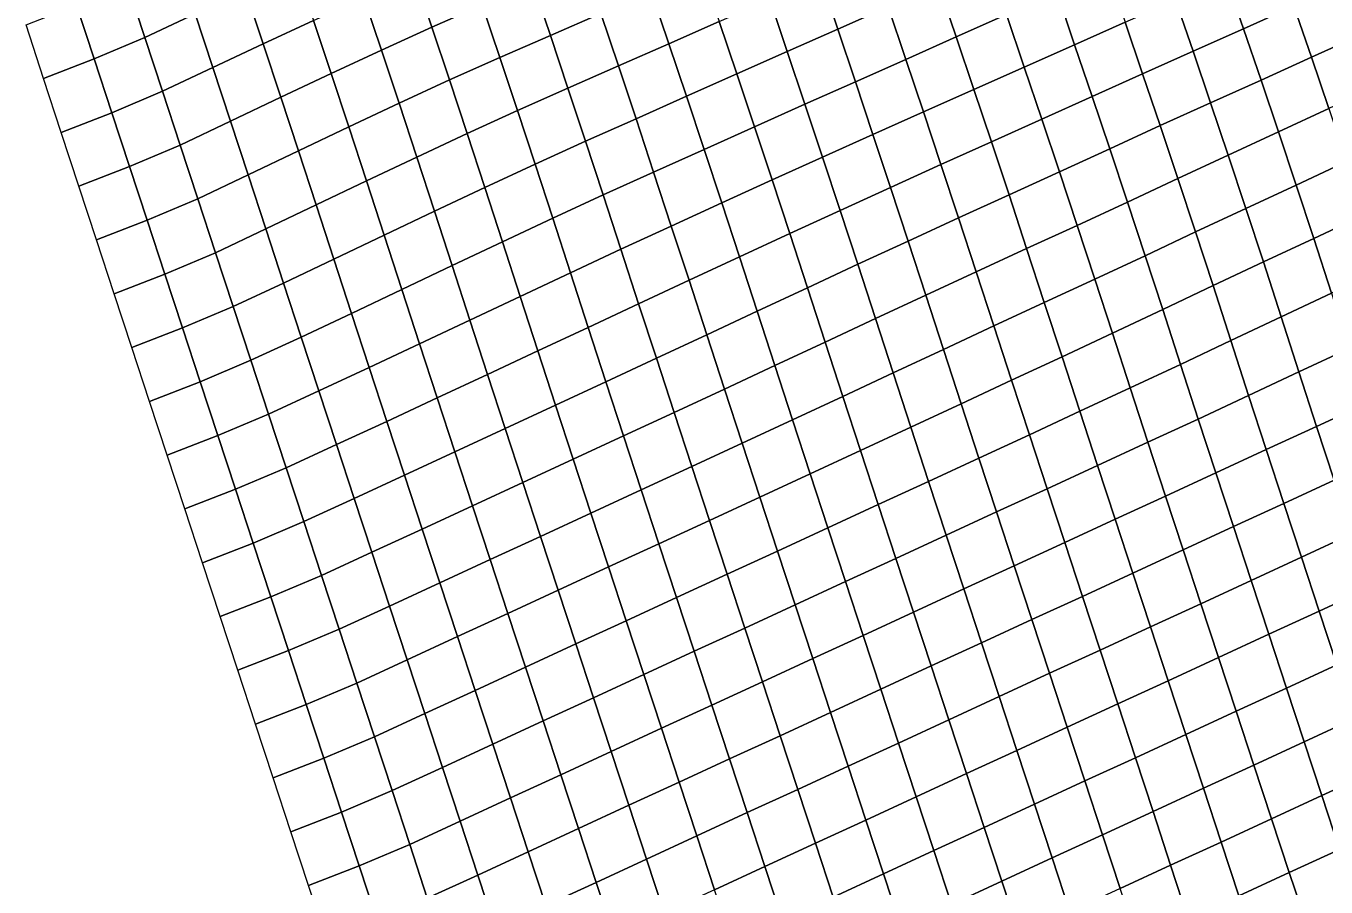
# Model space of a CAD drawing. Header units: metres. Extents: x -3.45 to 6.13, y -4.05 to 5.19.
# Drawn here: x -2.094 to 1.235, y -2.839 to -0.634 of the extents above; entities that cross this region are included whole.
import ezdxf

# ---------------------------------------------------------------- set-up
doc = ezdxf.new("R2010")
doc.units = ezdxf.units.M

msp = doc.modelspace()

# ---------------------------------------------------------------- linework, layer by layer
at = {"layer": 'A1'}
for points in [[(-1.83531, -0.52493, -5.95326), (-1.70628, -0.46533, -5.94817), (-1.66104, -0.60317, -5.91161), (-1.79002, -0.66363, -5.91777)], [(-1.09968, -0.5026, -5.85469), (-0.97047, -0.44644, -5.85388), (-0.92542, -0.58075, -5.81293), (-1.05462, -0.63725, -5.81416)], [(-0.06029, -0.50767, -5.72028), (0.06886, -0.45031, -5.71797), (0.11392, -0.58496, -5.67745), (-0.01523, -0.64233, -5.67976)], [(0.97894, -0.50974, -5.58213), (1.10807, -0.45211, -5.5795), (1.15296, -0.58341, -5.5348), (1.02383, -0.64121, -5.53765)], [(-1.53201, -0.54357, -5.90652), (-1.40294, -0.48465, -5.90229), (-1.35784, -0.61991, -5.86251), (-1.48687, -0.6796, -5.86771)], [(-0.79622, -0.52442, -5.8119), (-0.66704, -0.46757, -5.81024), (-0.62198, -0.60205, -5.7695), (-0.75117, -0.65864, -5.77084)], [(-0.49281, -0.54511, -5.76773), (-0.36365, -0.48783, -5.76553), (-0.31859, -0.6224, -5.72489), (-0.44776, -0.67951, -5.72688)], [(0.24307, -0.52751, -5.67503), (0.37221, -0.47006, -5.67262), (0.41729, -0.60489, -5.63231), (0.28813, -0.66216, -5.63451)], [(0.54642, -0.54726, -5.62968), (0.67557, -0.48981, -5.62727), (0.72065, -0.62472, -5.58707), (0.59151, -0.68217, -5.58948)], [(-1.96454, -0.58075, -5.95364), (-1.83531, -0.52493, -5.95326), (-1.79002, -0.66363, -5.91777), (-1.91931, -0.7185, -5.91697)], [(-1.22877, -0.56108, -5.85838), (-1.09968, -0.5026, -5.85469), (-1.05462, -0.63725, -5.81416), (-1.18368, -0.69625, -5.8185)], [(-0.92542, -0.58075, -5.81293), (-0.79622, -0.52442, -5.8119), (-0.75117, -0.65864, -5.77084), (-0.88037, -0.71514, -5.77208)], [(-0.18944, -0.56512, -5.72269), (-0.06029, -0.50767, -5.72028), (-0.01523, -0.64233, -5.67976), (-0.14438, -0.69969, -5.68206)], [(0.11392, -0.58496, -5.67745), (0.24307, -0.52751, -5.67503), (0.28813, -0.66216, -5.63451), (0.15899, -0.71953, -5.63682)], [(0.84979, -0.5671, -5.58444), (0.97894, -0.50974, -5.58213), (1.02383, -0.64121, -5.53765), (0.89471, -0.699, -5.54049)], [(1.15296, -0.58341, -5.5348), (1.2821, -0.52588, -5.53228), (1.32691, -0.65572, -5.48577), (1.19781, -0.71403, -5.48925)], [(-1.66104, -0.60317, -5.91161), (-1.53201, -0.54357, -5.90652), (-1.48687, -0.6796, -5.86771), (-1.61585, -0.74006, -5.87387)], [(-1.35784, -0.61991, -5.86251), (-1.22877, -0.56108, -5.85838), (-1.18368, -0.69625, -5.8185), (-1.3127, -0.75594, -5.8237)], [(-0.62198, -0.60205, -5.7695), (-0.49281, -0.54511, -5.76773), (-0.44776, -0.67951, -5.72688), (-0.57693, -0.73644, -5.72865)], [(-0.31859, -0.6224, -5.72489), (-0.18944, -0.56512, -5.72269), (-0.14438, -0.69969, -5.68206), (-0.27353, -0.75697, -5.68426)], [(0.41729, -0.60489, -5.63231), (0.54642, -0.54726, -5.62968), (0.59151, -0.68217, -5.58948), (0.46236, -0.73954, -5.59179)], [(-2.09407, -0.63106, -5.94718), (-1.96454, -0.58075, -5.95364), (-1.91931, -0.7185, -5.91697), (-2.04883, -0.76881, -5.91051)], [(-1.05462, -0.63725, -5.81416), (-0.92542, -0.58075, -5.81293), (-0.88037, -0.71514, -5.77208), (-1.00953, -0.77225, -5.77407)], [(-0.01523, -0.64233, -5.67976), (0.11392, -0.58496, -5.67745), (0.15899, -0.71953, -5.63682), (0.02984, -0.77698, -5.63923)], [(0.72065, -0.62472, -5.58707), (0.84979, -0.5671, -5.58444), (0.89471, -0.699, -5.54049), (0.76559, -0.75697, -5.54355)], [(1.02383, -0.64121, -5.53765), (1.15296, -0.58341, -5.5348), (1.19781, -0.71403, -5.48925), (1.06872, -0.77251, -5.49295)], [(-1.79002, -0.66363, -5.91777), (-1.66104, -0.60317, -5.91161), (-1.61585, -0.74006, -5.87387), (-1.74479, -0.80138, -5.88109)], [(-1.48687, -0.6796, -5.86771), (-1.35784, -0.61991, -5.86251), (-1.3127, -0.75594, -5.8237), (-1.44169, -0.8164, -5.82986)], [(-0.75117, -0.65864, -5.77084), (-0.62198, -0.60205, -5.7695), (-0.57693, -0.73644, -5.72865), (-0.70609, -0.79355, -5.73064)], [(-0.44776, -0.67951, -5.72688), (-0.31859, -0.6224, -5.72489), (-0.27353, -0.75697, -5.68426), (-0.40268, -0.81425, -5.68646)], [(0.28813, -0.66216, -5.63451), (0.41729, -0.60489, -5.63231), (0.46236, -0.73954, -5.59179), (0.3332, -0.79682, -5.59399)], [(0.59151, -0.68217, -5.58948), (0.72065, -0.62472, -5.58707), (0.76559, -0.75697, -5.54355), (0.63647, -0.81494, -5.5466)], [(-1.91931, -0.7185, -5.91697), (-1.79002, -0.66363, -5.91777), (-1.74479, -0.80138, -5.88109), (-1.87407, -0.85625, -5.8803)], [(-1.18368, -0.69625, -5.8185), (-1.05462, -0.63725, -5.81416), (-1.00953, -0.77225, -5.77407), (-1.13855, -0.83202, -5.77937)], [(-0.88037, -0.71514, -5.77208), (-0.75117, -0.65864, -5.77084), (-0.70609, -0.79355, -5.73064), (-0.83525, -0.85066, -5.73263)], [(-0.14438, -0.69969, -5.68206), (-0.01523, -0.64233, -5.67976), (0.02984, -0.77698, -5.63923), (-0.0993, -0.83443, -5.64165)], [(0.15899, -0.71953, -5.63682), (0.28813, -0.66216, -5.63451), (0.3332, -0.79682, -5.59399), (0.20406, -0.85427, -5.5964)], [(0.89471, -0.699, -5.54049), (1.02383, -0.64121, -5.53765), (1.06872, -0.77251, -5.49295), (0.93962, -0.83082, -5.49643)], [(1.19781, -0.71403, -5.48925), (1.32691, -0.65572, -5.48577), (1.37174, -0.78607, -5.43989), (1.24272, -0.84576, -5.44509)], [(-1.61585, -0.74006, -5.87387), (-1.48687, -0.6796, -5.86771), (-1.44169, -0.8164, -5.82986), (-1.57063, -0.87763, -5.83698)], [(-1.3127, -0.75594, -5.8237), (-1.18368, -0.69625, -5.8185), (-1.13855, -0.83202, -5.77937), (-1.26753, -0.89248, -5.78553)], [(-0.57693, -0.73644, -5.72865), (-0.44776, -0.67951, -5.72688), (-0.40268, -0.81425, -5.68646), (-0.53182, -0.87187, -5.68909)], [(0.46236, -0.73954, -5.59179), (0.59151, -0.68217, -5.58948), (0.63647, -0.81494, -5.5466), (0.50736, -0.87299, -5.54976)], [(0.76559, -0.75697, -5.54355), (0.89471, -0.699, -5.54049), (0.93962, -0.83082, -5.49643), (0.81054, -0.88939, -5.50024)], [(-2.04883, -0.76881, -5.91051), (-1.91931, -0.7185, -5.91697), (-1.87407, -0.85625, -5.8803), (-2.0036, -0.90656, -5.87383)], [(-1.00953, -0.77225, -5.77407), (-0.88037, -0.71514, -5.77208), (-0.83525, -0.85066, -5.73263), (-0.96434, -0.90923, -5.73643)], [(-0.27353, -0.75697, -5.68426), (-0.14438, -0.69969, -5.68206), (-0.0993, -0.83443, -5.64165), (-0.22844, -0.89214, -5.64438)], [(0.02984, -0.77698, -5.63923), (0.15899, -0.71953, -5.63682), (0.20406, -0.85427, -5.5964), (0.07493, -0.91198, -5.59914)], [(1.06872, -0.77251, -5.49295), (1.19781, -0.71403, -5.48925), (1.24272, -0.84576, -5.44509), (1.11369, -0.90544, -5.45029)], [(-1.74479, -0.80138, -5.88109), (-1.61585, -0.74006, -5.87387), (-1.57063, -0.87763, -5.83698), (-1.69955, -0.93921, -5.84453)], [(-1.44169, -0.8164, -5.82986), (-1.3127, -0.75594, -5.8237), (-1.26753, -0.89248, -5.78553), (-1.39648, -0.95363, -5.79254)], [(-0.70609, -0.79355, -5.73064), (-0.57693, -0.73644, -5.72865), (-0.53182, -0.87187, -5.68909), (-0.66096, -0.92941, -5.69161)], [(-0.40268, -0.81425, -5.68646), (-0.27353, -0.75697, -5.68426), (-0.22844, -0.89214, -5.64438), (-0.35755, -0.95019, -5.64755)], [(0.3332, -0.79682, -5.59399), (0.46236, -0.73954, -5.59179), (0.50736, -0.87299, -5.54976), (0.37824, -0.93087, -5.55271)], [(0.63647, -0.81494, -5.5466), (0.76559, -0.75697, -5.54355), (0.81054, -0.88939, -5.50024), (0.68149, -0.94864, -5.5049)], [(-1.13855, -0.83202, -5.77937), (-1.00953, -0.77225, -5.77407), (-0.96434, -0.90923, -5.73643), (-1.09332, -0.96969, -5.74259)], [(-0.83525, -0.85066, -5.73263), (-0.70609, -0.79355, -5.73064), (-0.66096, -0.92941, -5.69161), (-0.79006, -0.98772, -5.6951)], [(-0.0993, -0.83443, -5.64165), (0.02984, -0.77698, -5.63923), (0.07493, -0.91198, -5.59914), (-0.05419, -0.96994, -5.60219)], [(0.20406, -0.85427, -5.5964), (0.3332, -0.79682, -5.59399), (0.37824, -0.93087, -5.55271), (0.24913, -0.98909, -5.55609)], [(0.93962, -0.83082, -5.49643), (1.06872, -0.77251, -5.49295), (1.11369, -0.90544, -5.45029), (0.98467, -0.96513, -5.45548)], [(-1.87407, -0.85625, -5.8803), (-1.74479, -0.80138, -5.88109), (-1.69955, -0.93921, -5.84453), (-1.82884, -0.99408, -5.84373)], [(-1.57063, -0.87763, -5.83698), (-1.44169, -0.8164, -5.82986), (-1.39648, -0.95363, -5.79254), (-1.52539, -1.01547, -5.80041)], [(-1.26753, -0.89248, -5.78553), (-1.13855, -0.83202, -5.77937), (-1.09332, -0.96969, -5.74259), (-1.22228, -1.03066, -5.74939)], [(-0.53182, -0.87187, -5.68909), (-0.40268, -0.81425, -5.68646), (-0.35755, -0.95019, -5.64755), (-0.48666, -1.00824, -5.65071)], [(0.50736, -0.87299, -5.54976), (0.63647, -0.81494, -5.5466), (0.68149, -0.94864, -5.5049), (0.55243, -1.00773, -5.50935)], [(0.81054, -0.88939, -5.50024), (0.93962, -0.83082, -5.49643), (0.98467, -0.96513, -5.45548), (0.85564, -1.02481, -5.46068)], [(-2.0036, -0.90656, -5.87383), (-1.87407, -0.85625, -5.8803), (-1.82884, -0.99408, -5.84373), (-1.95837, -1.04431, -5.83716)], [(-0.96434, -0.90923, -5.73643), (-0.83525, -0.85066, -5.73263), (-0.79006, -0.98772, -5.6951), (-0.91907, -1.04758, -5.70051)], [(-0.22844, -0.89214, -5.64438), (-0.0993, -0.83443, -5.64165), (-0.05419, -0.96994, -5.60219), (-0.18328, -1.02851, -5.606)], [(0.07493, -0.91198, -5.59914), (0.20406, -0.85427, -5.5964), (0.24913, -0.98909, -5.55609), (0.12003, -1.0474, -5.55958)], [(1.11369, -0.90544, -5.45029), (1.24272, -0.84576, -5.44509), (1.28784, -0.98135, -5.40574), (1.15884, -1.04156, -5.41158)], [(-1.69955, -0.93921, -5.84453), (-1.57063, -0.87763, -5.83698), (-1.52539, -1.01547, -5.80041), (-1.65432, -1.07696, -5.80786)], [(-1.39648, -0.95363, -5.79254), (-1.26753, -0.89248, -5.78553), (-1.22228, -1.03066, -5.74939), (-1.35121, -1.09207, -5.75673)], [(-0.66096, -0.92941, -5.69161), (-0.53182, -0.87187, -5.68909), (-0.48666, -1.00824, -5.65071), (-0.61574, -1.0669, -5.65462)], [(-0.35755, -0.95019, -5.64755), (-0.22844, -0.89214, -5.64438), (-0.18328, -1.02851, -5.606), (-0.31234, -1.08742, -5.61023)], [(0.37824, -0.93087, -5.55271), (0.50736, -0.87299, -5.54976), (0.55243, -1.00773, -5.50935), (0.42336, -1.06664, -5.51358)], [(0.68149, -0.94864, -5.5049), (0.81054, -0.88939, -5.50024), (0.85564, -1.02481, -5.46068), (0.72666, -1.08527, -5.46684)], [(-1.09332, -0.96969, -5.74259), (-0.96434, -0.90923, -5.73643), (-0.91907, -1.04758, -5.70051), (-1.04804, -1.10838, -5.70709)], [(-0.79006, -0.98772, -5.6951), (-0.66096, -0.92941, -5.69161), (-0.61574, -1.0669, -5.65462), (-0.74478, -1.12633, -5.6595)], [(-0.05419, -0.96994, -5.60219), (0.07493, -0.91198, -5.59914), (0.12003, -1.0474, -5.55958), (-0.00903, -1.1064, -5.56392)], [(0.24913, -0.98909, -5.55609), (0.37824, -0.93087, -5.55271), (0.42336, -1.06664, -5.51358), (0.29431, -1.12581, -5.51814)], [(0.98467, -0.96513, -5.45548), (1.11369, -0.90544, -5.45029), (1.15884, -1.04156, -5.41158), (1.02983, -1.10159, -5.41721)], [(-1.82884, -0.99408, -5.84373), (-1.69955, -0.93921, -5.84453), (-1.65432, -1.07696, -5.80786), (-1.7836, -1.13183, -5.80706)], [(-1.52539, -1.01547, -5.80041), (-1.39648, -0.95363, -5.79254), (-1.35121, -1.09207, -5.75673), (-1.48013, -1.15382, -5.76449)], [(-0.48666, -1.00824, -5.65071), (-0.35755, -0.95019, -5.64755), (-0.31234, -1.08742, -5.61023), (-0.4414, -1.14642, -5.61457)], [(0.55243, -1.00773, -5.50935), (0.68149, -0.94864, -5.5049), (0.72666, -1.08527, -5.46684), (0.59762, -1.1447, -5.47171)], [(0.85564, -1.02481, -5.46068), (0.98467, -0.96513, -5.45548), (1.02983, -1.10159, -5.41721), (0.90083, -1.16162, -5.42283)], [(-1.95837, -1.04431, -5.83716), (-1.82884, -0.99408, -5.84373), (-1.7836, -1.13183, -5.80706), (-1.91313, -1.18206, -5.80049)], [(-1.22228, -1.03066, -5.74939), (-1.09332, -0.96969, -5.74259), (-1.04804, -1.10838, -5.70709), (-1.17698, -1.16961, -5.71422)], [(-0.91907, -1.04758, -5.70051), (-0.79006, -0.98772, -5.6951), (-0.74478, -1.12633, -5.6595), (-0.87374, -1.18713, -5.66608)], [(-0.18328, -1.02851, -5.606), (-0.05419, -0.96994, -5.60219), (-0.00903, -1.1064, -5.56392), (-0.13808, -1.16566, -5.56858)], [(0.12003, -1.0474, -5.55958), (0.24913, -0.98909, -5.55609), (0.29431, -1.12581, -5.51814), (0.16527, -1.18515, -5.5229)], [(1.15884, -1.04156, -5.41158), (1.28784, -0.98135, -5.40574), (1.33298, -1.11747, -5.36704), (1.20401, -1.1781, -5.37341)], [(-1.65432, -1.07696, -5.80786), (-1.52539, -1.01547, -5.80041), (-1.48013, -1.15382, -5.76449), (-1.60909, -1.21471, -5.77118)], [(-1.35121, -1.09207, -5.75673), (-1.22228, -1.03066, -5.74939), (-1.17698, -1.16961, -5.71422), (-1.3059, -1.23119, -5.72177)], [(-0.61574, -1.0669, -5.65462), (-0.48666, -1.00824, -5.65071), (-0.4414, -1.14642, -5.61457), (-0.57044, -1.20594, -5.61955)], [(-0.31234, -1.08742, -5.61023), (-0.18328, -1.02851, -5.606), (-0.13808, -1.16566, -5.56858), (-0.2671, -1.22543, -5.57388)], [(0.42336, -1.06664, -5.51358), (0.55243, -1.00773, -5.50935), (0.59762, -1.1447, -5.47171), (0.46858, -1.20405, -5.47648)], [(0.72666, -1.08527, -5.46684), (0.85564, -1.02481, -5.46068), (0.90083, -1.16162, -5.42283), (0.77187, -1.22251, -5.42952)], [(-1.04804, -1.10838, -5.70709), (-0.91907, -1.04758, -5.70051), (-0.87374, -1.18713, -5.66608), (-1.00271, -1.24793, -5.67267)], [(-0.00903, -1.1064, -5.56392), (0.12003, -1.0474, -5.55958), (0.16527, -1.18515, -5.5229), (0.03622, -1.2445, -5.52767)], [(1.02983, -1.10159, -5.41721), (1.15884, -1.04156, -5.41158), (1.20401, -1.1781, -5.37341), (1.07502, -1.23848, -5.37946)], [(-1.7836, -1.13183, -5.80706), (-1.65432, -1.07696, -5.80786), (-1.60909, -1.21471, -5.77118), (-1.73837, -1.26958, -5.77039)], [(-1.48013, -1.15382, -5.76449), (-1.35121, -1.09207, -5.75673), (-1.3059, -1.23119, -5.72177), (-1.43485, -1.29234, -5.72878)], [(-0.74478, -1.12633, -5.6595), (-0.61574, -1.0669, -5.65462), (-0.57044, -1.20594, -5.61955), (-0.69944, -1.26614, -5.62539)], [(-0.4414, -1.14642, -5.61457), (-0.31234, -1.08742, -5.61023), (-0.2671, -1.22543, -5.57388), (-0.39611, -1.28529, -5.57929)], [(0.29431, -1.12581, -5.51814), (0.42336, -1.06664, -5.51358), (0.46858, -1.20405, -5.47648), (0.33955, -1.26373, -5.48168)], [(0.59762, -1.1447, -5.47171), (0.72666, -1.08527, -5.46684), (0.77187, -1.22251, -5.42952), (0.64285, -1.28237, -5.43493)], [(-1.91313, -1.18206, -5.80049), (-1.7836, -1.13183, -5.80706), (-1.73837, -1.26958, -5.77039), (-1.8679, -1.31989, -5.76392)], [(-1.17698, -1.16961, -5.71422), (-1.04804, -1.10838, -5.70709), (-1.00271, -1.24793, -5.67267), (-1.13165, -1.30925, -5.6799)], [(-0.87374, -1.18713, -5.66608), (-0.74478, -1.12633, -5.6595), (-0.69944, -1.26614, -5.62539), (-0.82841, -1.32669, -5.63166)], [(-0.13808, -1.16566, -5.56858), (-0.00903, -1.1064, -5.56392), (0.03622, -1.2445, -5.52767), (-0.09279, -1.30435, -5.53308)], [(0.16527, -1.18515, -5.5229), (0.29431, -1.12581, -5.51814), (0.33955, -1.26373, -5.48168), (0.21053, -1.3235, -5.48698)], [(0.90083, -1.16162, -5.42283), (1.02983, -1.10159, -5.41721), (1.07502, -1.23848, -5.37946), (0.94604, -1.29902, -5.38573)], [(1.20401, -1.1781, -5.37341), (1.33298, -1.11747, -5.36704), (1.37835, -1.2578, -5.33358), (1.24938, -1.31852, -5.34006)], [(-1.60909, -1.21471, -5.77118), (-1.48013, -1.15382, -5.76449), (-1.43485, -1.29234, -5.72878), (-1.56385, -1.35246, -5.73451)], [(-0.57044, -1.20594, -5.61955), (-0.4414, -1.14642, -5.61457), (-0.39611, -1.28529, -5.57929), (-0.5251, -1.34558, -5.58523)], [(0.46858, -1.20405, -5.47648), (0.59762, -1.1447, -5.47171), (0.64285, -1.28237, -5.43493), (0.51383, -1.34222, -5.44034)], [(0.77187, -1.22251, -5.42952), (0.90083, -1.16162, -5.42283), (0.94604, -1.29902, -5.38573), (0.8171, -1.36026, -5.39285)], [(-1.3059, -1.23119, -5.72177), (-1.17698, -1.16961, -5.71422), (-1.13165, -1.30925, -5.6799), (-1.2606, -1.37023, -5.6867)], [(-1.00271, -1.24793, -5.67267), (-0.87374, -1.18713, -5.66608), (-0.82841, -1.32669, -5.63166), (-0.95739, -1.38732, -5.63803)], [(-0.2671, -1.22543, -5.57388), (-0.13808, -1.16566, -5.56858), (-0.09279, -1.30435, -5.53308), (-0.22179, -1.36456, -5.53892)], [(0.03622, -1.2445, -5.52767), (0.16527, -1.18515, -5.5229), (0.21053, -1.3235, -5.48698), (0.08151, -1.38328, -5.49228)], [(1.07502, -1.23848, -5.37946), (1.20401, -1.1781, -5.37341), (1.24938, -1.31852, -5.34006), (1.12041, -1.37915, -5.34643)], [(-1.73837, -1.26958, -5.77039), (-1.60909, -1.21471, -5.77118), (-1.56385, -1.35246, -5.73451), (-1.69314, -1.40733, -5.73372)], [(-1.43485, -1.29234, -5.72878), (-1.3059, -1.23119, -5.72177), (-1.2606, -1.37023, -5.6867), (-1.38958, -1.43078, -5.69297)], [(-0.69944, -1.26614, -5.62539), (-0.57044, -1.20594, -5.61955), (-0.5251, -1.34558, -5.58523), (-0.65409, -1.40595, -5.59129)], [(-0.39611, -1.28529, -5.57929), (-0.2671, -1.22543, -5.57388), (-0.22179, -1.36456, -5.53892), (-0.35079, -1.42476, -5.54476)], [(0.33955, -1.26373, -5.48168), (0.46858, -1.20405, -5.47648), (0.51383, -1.34222, -5.44034), (0.38483, -1.40234, -5.44607)], [(0.64285, -1.28237, -5.43493), (0.77187, -1.22251, -5.42952), (0.8171, -1.36026, -5.39285), (0.68812, -1.42072, -5.39901)], [(-1.13165, -1.30925, -5.6799), (-1.00271, -1.24793, -5.67267), (-0.95739, -1.38732, -5.63803), (-1.08635, -1.44812, -5.64462)], [(-0.09279, -1.30435, -5.53308), (0.03622, -1.2445, -5.52767), (0.08151, -1.38328, -5.49228), (-0.04748, -1.44348, -5.49812)], [(0.21053, -1.3235, -5.48698), (0.33955, -1.26373, -5.48168), (0.38483, -1.40234, -5.44607), (0.25583, -1.46246, -5.45181)], [(0.94604, -1.29902, -5.38573), (1.07502, -1.23848, -5.37946), (1.12041, -1.37915, -5.34643), (0.99143, -1.43961, -5.35259)], [(-1.8679, -1.31989, -5.76392), (-1.73837, -1.26958, -5.77039), (-1.69314, -1.40733, -5.73372), (-1.82266, -1.45764, -5.72725)], [(-1.56385, -1.35246, -5.73451), (-1.43485, -1.29234, -5.72878), (-1.38958, -1.43078, -5.69297), (-1.51862, -1.49021, -5.69784)], [(-0.82841, -1.32669, -5.63166), (-0.69944, -1.26614, -5.62539), (-0.65409, -1.40595, -5.59129), (-0.78308, -1.46633, -5.59734)], [(-0.5251, -1.34558, -5.58523), (-0.39611, -1.28529, -5.57929), (-0.35079, -1.42476, -5.54476), (-0.47978, -1.48496, -5.5506)], [(0.51383, -1.34222, -5.44034), (0.64285, -1.28237, -5.43493), (0.68812, -1.42072, -5.39901), (0.55912, -1.481, -5.40496)], [(-1.2606, -1.37023, -5.6867), (-1.13165, -1.30925, -5.6799), (-1.08635, -1.44812, -5.64462), (-1.21534, -1.50858, -5.65078)], [(-0.95739, -1.38732, -5.63803), (-0.82841, -1.32669, -5.63166), (-0.78308, -1.46633, -5.59734), (-0.91208, -1.52653, -5.60318)], [(-0.22179, -1.36456, -5.53892), (-0.09279, -1.30435, -5.53308), (-0.04748, -1.44348, -5.49812), (-0.17647, -1.50394, -5.50428)], [(0.08151, -1.38328, -5.49228), (0.21053, -1.3235, -5.48698), (0.25583, -1.46246, -5.45181), (0.12682, -1.52249, -5.45743)], [(0.8171, -1.36026, -5.39285), (0.94604, -1.29902, -5.38573), (0.99143, -1.43961, -5.35259), (0.86248, -1.50067, -5.3595)], [(1.12041, -1.37915, -5.34643), (1.24938, -1.31852, -5.34006), (1.29482, -1.45996, -5.30798), (1.16582, -1.52025, -5.31393)], [(-1.69314, -1.40733, -5.73372), (-1.56385, -1.35246, -5.73451), (-1.51862, -1.49021, -5.69784), (-1.6479, -1.54508, -5.69704)], [(-0.65409, -1.40595, -5.59129), (-0.5251, -1.34558, -5.58523), (-0.47978, -1.48496, -5.5506), (-0.60878, -1.54516, -5.55643)], [(-0.35079, -1.42476, -5.54476), (-0.22179, -1.36456, -5.53892), (-0.17647, -1.50394, -5.50428), (-0.30547, -1.56397, -5.5099)], [(0.38483, -1.40234, -5.44607), (0.51383, -1.34222, -5.44034), (0.55912, -1.481, -5.40496), (0.43014, -1.54138, -5.41101)], [(0.68812, -1.42072, -5.39901), (0.8171, -1.36026, -5.39285), (0.86248, -1.50067, -5.3595), (0.73348, -1.56087, -5.36533)], [(-1.38958, -1.43078, -5.69297), (-1.2606, -1.37023, -5.6867), (-1.21534, -1.50858, -5.65078), (-1.34435, -1.56853, -5.65629)], [(-1.08635, -1.44812, -5.64462), (-0.95739, -1.38732, -5.63803), (-0.91208, -1.52653, -5.60318), (-1.04107, -1.58682, -5.60912)], [(-0.04748, -1.44348, -5.49812), (0.08151, -1.38328, -5.49228), (0.12682, -1.52249, -5.45743), (-0.00217, -1.58269, -5.46327)], [(0.99143, -1.43961, -5.35259), (1.12041, -1.37915, -5.34643), (1.16582, -1.52025, -5.31393), (1.03683, -1.58054, -5.31987)], [(-1.82266, -1.45764, -5.72725), (-1.69314, -1.40733, -5.73372), (-1.6479, -1.54508, -5.69704), (-1.77743, -1.59539, -5.69058)], [(-1.51862, -1.49021, -5.69784), (-1.38958, -1.43078, -5.69297), (-1.34435, -1.56853, -5.65629), (-1.47338, -1.62804, -5.66128)], [(-0.78308, -1.46633, -5.59734), (-0.65409, -1.40595, -5.59129), (-0.60878, -1.54516, -5.55643), (-0.73779, -1.60519, -5.56206)], [(-0.47978, -1.48496, -5.5506), (-0.35079, -1.42476, -5.54476), (-0.30547, -1.56397, -5.5099), (-0.43447, -1.62417, -5.51574)], [(0.25583, -1.46246, -5.45181), (0.38483, -1.40234, -5.44607), (0.43014, -1.54138, -5.41101), (0.30114, -1.60167, -5.41695)], [(0.55912, -1.481, -5.40496), (0.68812, -1.42072, -5.39901), (0.73348, -1.56087, -5.36533), (0.60447, -1.6209, -5.37096)], [(-1.21534, -1.50858, -5.65078), (-1.08635, -1.44812, -5.64462), (-1.04107, -1.58682, -5.60912), (-1.17008, -1.64685, -5.61475)], [(-0.17647, -1.50394, -5.50428), (-0.04748, -1.44348, -5.49812), (-0.00217, -1.58269, -5.46327), (-0.13117, -1.64289, -5.46911)], [(0.12682, -1.52249, -5.45743), (0.25583, -1.46246, -5.45181), (0.30114, -1.60167, -5.41695), (0.17213, -1.66152, -5.42236)], [(0.86248, -1.50067, -5.3595), (0.99143, -1.43961, -5.35259), (1.03683, -1.58054, -5.31987), (0.90784, -1.64083, -5.32582)], [(1.16582, -1.52025, -5.31393), (1.29482, -1.45996, -5.30798), (1.34018, -1.6002, -5.27441), (1.21114, -1.65963, -5.27929)], [(-1.6479, -1.54508, -5.69704), (-1.51862, -1.49021, -5.69784), (-1.47338, -1.62804, -5.66128), (-1.60266, -1.68291, -5.66048)], [(-0.91208, -1.52653, -5.60318), (-0.78308, -1.46633, -5.59734), (-0.73779, -1.60519, -5.56206), (-0.86681, -1.66496, -5.56736)], [(-0.60878, -1.54516, -5.55643), (-0.47978, -1.48496, -5.5506), (-0.43447, -1.62417, -5.51574), (-0.56349, -1.68403, -5.52115)], [(0.43014, -1.54138, -5.41101), (0.55912, -1.481, -5.40496), (0.60447, -1.6209, -5.37096), (0.47547, -1.68093, -5.37658)], [(-1.34435, -1.56853, -5.65629), (-1.21534, -1.50858, -5.65078), (-1.17008, -1.64685, -5.61475), (-1.29911, -1.70627, -5.61962)], [(-1.04107, -1.58682, -5.60912), (-0.91208, -1.52653, -5.60318), (-0.86681, -1.66496, -5.56736), (-0.99582, -1.72491, -5.57288)], [(-0.30547, -1.56397, -5.5099), (-0.17647, -1.50394, -5.50428), (-0.13117, -1.64289, -5.46911), (-0.26019, -1.70275, -5.47452)], [(-0.00217, -1.58269, -5.46327), (0.12682, -1.52249, -5.45743), (0.17213, -1.66152, -5.42236), (0.04311, -1.72138, -5.42777)], [(0.73348, -1.56087, -5.36533), (0.86248, -1.50067, -5.3595), (0.90784, -1.64083, -5.32582), (0.7788, -1.70026, -5.33069)], [(1.03683, -1.58054, -5.31987), (1.16582, -1.52025, -5.31393), (1.21114, -1.65963, -5.27929), (1.08211, -1.71915, -5.28427)], [(-1.77743, -1.59539, -5.69058), (-1.6479, -1.54508, -5.69704), (-1.60266, -1.68291, -5.66048), (-1.7322, -1.73314, -5.65391)], [(-0.73779, -1.60519, -5.56206), (-0.60878, -1.54516, -5.55643), (-0.56349, -1.68403, -5.52115), (-0.69251, -1.74371, -5.52635)], [(-0.43447, -1.62417, -5.51574), (-0.30547, -1.56397, -5.5099), (-0.26019, -1.70275, -5.47452), (-0.3892, -1.76269, -5.48003)], [(0.30114, -1.60167, -5.41695), (0.43014, -1.54138, -5.41101), (0.47547, -1.68093, -5.37658), (0.34646, -1.74096, -5.38221)], [(0.60447, -1.6209, -5.37096), (0.73348, -1.56087, -5.36533), (0.7788, -1.70026, -5.33069), (0.64976, -1.75977, -5.33568)], [(-1.47338, -1.62804, -5.66128), (-1.34435, -1.56853, -5.65629), (-1.29911, -1.70627, -5.61962), (-1.42815, -1.76579, -5.6246)], [(-1.17008, -1.64685, -5.61475), (-1.04107, -1.58682, -5.60912), (-0.99582, -1.72491, -5.57288), (-1.12484, -1.78459, -5.57807)], [(-0.13117, -1.64289, -5.46911), (-0.00217, -1.58269, -5.46327), (0.04311, -1.72138, -5.42777), (-0.08591, -1.78107, -5.43297)], [(0.90784, -1.64083, -5.32582), (1.03683, -1.58054, -5.31987), (1.08211, -1.71915, -5.28427), (0.95307, -1.77858, -5.28915)], [(-1.60266, -1.68291, -5.66048), (-1.47338, -1.62804, -5.66128), (-1.42815, -1.76579, -5.6246), (-1.55743, -1.82066, -5.62381)], [(-0.86681, -1.66496, -5.56736), (-0.73779, -1.60519, -5.56206), (-0.69251, -1.74371, -5.52635), (-0.82155, -1.80314, -5.53122)], [(-0.56349, -1.68403, -5.52115), (-0.43447, -1.62417, -5.51574), (-0.3892, -1.76269, -5.48003), (-0.51823, -1.82229, -5.48512)], [(0.17213, -1.66152, -5.42236), (0.30114, -1.60167, -5.41695), (0.34646, -1.74096, -5.38221), (0.21742, -1.80039, -5.38708)], [(0.47547, -1.68093, -5.37658), (0.60447, -1.6209, -5.37096), (0.64976, -1.75977, -5.33568), (0.52073, -1.8192, -5.34055)], [(1.21114, -1.65963, -5.27929), (1.34018, -1.6002, -5.27441), (1.38542, -1.73795, -5.23774), (1.25638, -1.79738, -5.24262)], [(-1.29911, -1.70627, -5.61962), (-1.17008, -1.64685, -5.61475), (-1.12484, -1.78459, -5.57807), (-1.25388, -1.84402, -5.58295)], [(-0.26019, -1.70275, -5.47452), (-0.13117, -1.64289, -5.46911), (-0.08591, -1.78107, -5.43297), (-0.21494, -1.84076, -5.43816)], [(0.04311, -1.72138, -5.42777), (0.17213, -1.66152, -5.42236), (0.21742, -1.80039, -5.38708), (0.08839, -1.85991, -5.39206)], [(0.7788, -1.70026, -5.33069), (0.90784, -1.64083, -5.32582), (0.95307, -1.77858, -5.28915), (0.82404, -1.83809, -5.29413)], [(1.08211, -1.71915, -5.28427), (1.21114, -1.65963, -5.27929), (1.25638, -1.79738, -5.24262), (1.12734, -1.8569, -5.2476)], [(-1.7322, -1.73314, -5.65391), (-1.60266, -1.68291, -5.66048), (-1.55743, -1.82066, -5.62381), (-1.68696, -1.87089, -5.61723)], [(-0.99582, -1.72491, -5.57288), (-0.86681, -1.66496, -5.56736), (-0.82155, -1.80314, -5.53122), (-0.95057, -1.86292, -5.53653)], [(-0.69251, -1.74371, -5.52635), (-0.56349, -1.68403, -5.52115), (-0.51823, -1.82229, -5.48512), (-0.64726, -1.88172, -5.49)], [(0.34646, -1.74096, -5.38221), (0.47547, -1.68093, -5.37658), (0.52073, -1.8192, -5.34055), (0.39169, -1.87871, -5.34553)], [(-1.42815, -1.76579, -5.6246), (-1.29911, -1.70627, -5.61962), (-1.25388, -1.84402, -5.58295), (-1.38292, -1.90354, -5.58793)], [(-1.12484, -1.78459, -5.57807), (-0.99582, -1.72491, -5.57288), (-0.95057, -1.86292, -5.53653), (-1.07961, -1.92234, -5.5414)], [(-0.3892, -1.76269, -5.48003), (-0.26019, -1.70275, -5.47452), (-0.21494, -1.84076, -5.43816), (-0.34396, -1.90053, -5.44347)], [(-0.08591, -1.78107, -5.43297), (0.04311, -1.72138, -5.42777), (0.08839, -1.85991, -5.39206), (-0.04065, -1.91933, -5.39694)], [(0.64976, -1.75977, -5.33568), (0.7788, -1.70026, -5.33069), (0.82404, -1.83809, -5.29413), (0.695, -1.89752, -5.299)], [(0.95307, -1.77858, -5.28915), (1.08211, -1.71915, -5.28427), (1.12734, -1.8569, -5.2476), (0.9983, -1.91632, -5.25247)], [(-0.82155, -1.80314, -5.53122), (-0.69251, -1.74371, -5.52635), (-0.64726, -1.88172, -5.49), (-0.7763, -1.94115, -5.49487)], [(-0.51823, -1.82229, -5.48512), (-0.3892, -1.76269, -5.48003), (-0.34396, -1.90053, -5.44347), (-0.47299, -1.96004, -5.44845)], [(0.21742, -1.80039, -5.38708), (0.34646, -1.74096, -5.38221), (0.39169, -1.87871, -5.34553), (0.26265, -1.93814, -5.35041)], [(0.52073, -1.8192, -5.34055), (0.64976, -1.75977, -5.33568), (0.695, -1.89752, -5.299), (0.56596, -1.95703, -5.30399)], [(-1.55743, -1.82066, -5.62381), (-1.42815, -1.76579, -5.6246), (-1.38292, -1.90354, -5.58793), (-1.5122, -1.95841, -5.58714)], [(-1.25388, -1.84402, -5.58295), (-1.12484, -1.78459, -5.57807), (-1.07961, -1.92234, -5.5414), (-1.20864, -1.98186, -5.54638)], [(-0.21494, -1.84076, -5.43816), (-0.08591, -1.78107, -5.43297), (-0.04065, -1.91933, -5.39694), (-0.16969, -1.97885, -5.40192)], [(0.82404, -1.83809, -5.29413), (0.95307, -1.77858, -5.28915), (0.9983, -1.91632, -5.25247), (0.86927, -1.97584, -5.25746)], [(1.12734, -1.8569, -5.2476), (1.25638, -1.79738, -5.24262), (1.30161, -1.93513, -5.20595), (1.17258, -1.99465, -5.21093)], [(-1.68696, -1.87089, -5.61723), (-1.55743, -1.82066, -5.62381), (-1.5122, -1.95841, -5.58714), (-1.64173, -2.00864, -5.58056)], [(-0.95057, -1.86292, -5.53653), (-0.82155, -1.80314, -5.53122), (-0.7763, -1.94115, -5.49487), (-0.90534, -2.00066, -5.49985)], [(-0.64726, -1.88172, -5.49), (-0.51823, -1.82229, -5.48512), (-0.47299, -1.96004, -5.44845), (-0.60203, -2.01947, -5.45332)], [(0.08839, -1.85991, -5.39206), (0.21742, -1.80039, -5.38708), (0.26265, -1.93814, -5.35041), (0.13362, -1.99765, -5.35539)], [(0.39169, -1.87871, -5.34553), (0.52073, -1.8192, -5.34055), (0.56596, -1.95703, -5.30399), (0.43693, -2.01646, -5.30886)], [(-1.38292, -1.90354, -5.58793), (-1.25388, -1.84402, -5.58295), (-1.20864, -1.98186, -5.54638), (-1.33768, -2.04129, -5.55126)], [(-1.07961, -1.92234, -5.5414), (-0.95057, -1.86292, -5.53653), (-0.90534, -2.00066, -5.49985), (-1.03438, -2.06009, -5.50473)], [(-0.34396, -1.90053, -5.44347), (-0.21494, -1.84076, -5.43816), (-0.16969, -1.97885, -5.40192), (-0.29873, -2.03828, -5.4068)], [(-0.04065, -1.91933, -5.39694), (0.08839, -1.85991, -5.39206), (0.13362, -1.99765, -5.35539), (0.00458, -2.05708, -5.36027)], [(0.695, -1.89752, -5.299), (0.82404, -1.83809, -5.29413), (0.86927, -1.97584, -5.25746), (0.74023, -2.03527, -5.26233)], [(0.9983, -1.91632, -5.25247), (1.12734, -1.8569, -5.2476), (1.17258, -1.99465, -5.21093), (1.04354, -2.05407, -5.2158)], [(-0.7763, -1.94115, -5.49487), (-0.64726, -1.88172, -5.49), (-0.60203, -2.01947, -5.45332), (-0.73107, -2.07898, -5.45831)], [(0.26265, -1.93814, -5.35041), (0.39169, -1.87871, -5.34553), (0.43693, -2.01646, -5.30886), (0.30789, -2.07598, -5.31384)], [(0.56596, -1.95703, -5.30399), (0.695, -1.89752, -5.299), (0.74023, -2.03527, -5.26233), (0.6112, -2.09478, -5.26731)], [(-1.5122, -1.95841, -5.58714), (-1.38292, -1.90354, -5.58793), (-1.33768, -2.04129, -5.55126), (-1.46697, -2.09616, -5.55046)], [(-1.20864, -1.98186, -5.54638), (-1.07961, -1.92234, -5.5414), (-1.03438, -2.06009, -5.50473), (-1.16341, -2.11961, -5.50971)], [(-0.47299, -1.96004, -5.44845), (-0.34396, -1.90053, -5.44347), (-0.29873, -2.03828, -5.4068), (-0.42776, -2.09779, -5.41178)], [(-0.16969, -1.97885, -5.40192), (-0.04065, -1.91933, -5.39694), (0.00458, -2.05708, -5.36027), (-0.12445, -2.1166, -5.36525)], [(0.86927, -1.97584, -5.25746), (0.9983, -1.91632, -5.25247), (1.04354, -2.05407, -5.2158), (0.9145, -2.11359, -5.22078)], [(-1.64173, -2.00864, -5.58056), (-1.5122, -1.95841, -5.58714), (-1.46697, -2.09616, -5.55046), (-1.59649, -2.14647, -5.544)], [(-0.90534, -2.00066, -5.49985), (-0.7763, -1.94115, -5.49487), (-0.73107, -2.07898, -5.45831), (-0.8601, -2.13841, -5.46318)], [(-0.60203, -2.01947, -5.45332), (-0.47299, -1.96004, -5.44845), (-0.42776, -2.09779, -5.41178), (-0.5568, -2.15722, -5.41665)], [(0.13362, -1.99765, -5.35539), (0.26265, -1.93814, -5.35041), (0.30789, -2.07598, -5.31384), (0.17885, -2.1354, -5.31872)], [(0.43693, -2.01646, -5.30886), (0.56596, -1.95703, -5.30399), (0.6112, -2.09478, -5.26731), (0.48216, -2.15421, -5.27219)], [(1.17258, -1.99465, -5.21093), (1.30161, -1.93513, -5.20595), (1.34685, -2.07297, -5.16938), (1.21781, -2.13239, -5.17426)], [(-1.33768, -2.04129, -5.55126), (-1.20864, -1.98186, -5.54638), (-1.16341, -2.11961, -5.50971), (-1.29245, -2.17904, -5.51459)], [(-0.29873, -2.03828, -5.4068), (-0.16969, -1.97885, -5.40192), (-0.12445, -2.1166, -5.36525), (-0.25349, -2.17603, -5.37012)], [(0.74023, -2.03527, -5.26233), (0.86927, -1.97584, -5.25746), (0.9145, -2.11359, -5.22078), (0.78546, -2.17302, -5.22566)], [(1.04354, -2.05407, -5.2158), (1.17258, -1.99465, -5.21093), (1.21781, -2.13239, -5.17426), (1.08878, -2.19191, -5.17924)], [(-1.03438, -2.06009, -5.50473), (-0.90534, -2.00066, -5.49985), (-0.8601, -2.13841, -5.46318), (-0.98914, -2.19784, -5.46806)], [(-0.73107, -2.07898, -5.45831), (-0.60203, -2.01947, -5.45332), (-0.5568, -2.15722, -5.41665), (-0.68583, -2.21673, -5.42163)], [(0.00458, -2.05708, -5.36027), (0.13362, -1.99765, -5.35539), (0.17885, -2.1354, -5.31872), (0.04982, -2.19492, -5.3237)], [(0.30789, -2.07598, -5.31384), (0.43693, -2.01646, -5.30886), (0.48216, -2.15421, -5.27219), (0.35312, -2.21372, -5.27717)], [(-1.46697, -2.09616, -5.55046), (-1.33768, -2.04129, -5.55126), (-1.29245, -2.17904, -5.51459), (-1.42173, -2.23391, -5.51379)], [(-1.16341, -2.11961, -5.50971), (-1.03438, -2.06009, -5.50473), (-0.98914, -2.19784, -5.46806), (-1.11818, -2.25736, -5.47304)], [(-0.42776, -2.09779, -5.41178), (-0.29873, -2.03828, -5.4068), (-0.25349, -2.17603, -5.37012), (-0.38253, -2.23554, -5.3751)], [(-0.12445, -2.1166, -5.36525), (0.00458, -2.05708, -5.36027), (0.04982, -2.19492, -5.3237), (-0.07922, -2.25435, -5.32858)], [(0.6112, -2.09478, -5.26731), (0.74023, -2.03527, -5.26233), (0.78546, -2.17302, -5.22566), (0.65643, -2.23253, -5.23064)], [(0.9145, -2.11359, -5.22078), (1.04354, -2.05407, -5.2158), (1.08878, -2.19191, -5.17924), (0.95974, -2.25134, -5.18411)], [(-1.59649, -2.14647, -5.544), (-1.46697, -2.09616, -5.55046), (-1.42173, -2.23391, -5.51379), (-1.55126, -2.28422, -5.50732)], [(-0.8601, -2.13841, -5.46318), (-0.73107, -2.07898, -5.45831), (-0.68583, -2.21673, -5.42163), (-0.81487, -2.27616, -5.42651)], [(0.17885, -2.1354, -5.31872), (0.30789, -2.07598, -5.31384), (0.35312, -2.21372, -5.27717), (0.22409, -2.27315, -5.28205)], [(0.48216, -2.15421, -5.27219), (0.6112, -2.09478, -5.26731), (0.65643, -2.23253, -5.23064), (0.52739, -2.29196, -5.23552)], [(1.21781, -2.13239, -5.17426), (1.34685, -2.07297, -5.16938), (1.39208, -2.21071, -5.13271), (1.26304, -2.27014, -5.13758)], [(-1.29245, -2.17904, -5.51459), (-1.16341, -2.11961, -5.50971), (-1.11818, -2.25736, -5.47304), (-1.24722, -2.31678, -5.47791)], [(-0.5568, -2.15722, -5.41665), (-0.42776, -2.09779, -5.41178), (-0.38253, -2.23554, -5.3751), (-0.51156, -2.29497, -5.37998)], [(-0.25349, -2.17603, -5.37012), (-0.12445, -2.1166, -5.36525), (-0.07922, -2.25435, -5.32858), (-0.20825, -2.31386, -5.33356)], [(0.78546, -2.17302, -5.22566), (0.9145, -2.11359, -5.22078), (0.95974, -2.25134, -5.18411), (0.8307, -2.31085, -5.18909)], [(-0.98914, -2.19784, -5.46806), (-0.8601, -2.13841, -5.46318), (-0.81487, -2.27616, -5.42651), (-0.9439, -2.33568, -5.43149)], [(-0.68583, -2.21673, -5.42163), (-0.5568, -2.15722, -5.41665), (-0.51156, -2.29497, -5.37998), (-0.6406, -2.35448, -5.38496)], [(0.04982, -2.19492, -5.3237), (0.17885, -2.1354, -5.31872), (0.22409, -2.27315, -5.28205), (0.09505, -2.33267, -5.28703)], [(0.35312, -2.21372, -5.27717), (0.48216, -2.15421, -5.27219), (0.52739, -2.29196, -5.23552), (0.39836, -2.35147, -5.2405)], [(1.08878, -2.19191, -5.17924), (1.21781, -2.13239, -5.17426), (1.26304, -2.27014, -5.13758), (1.13401, -2.32966, -5.14257)], [(-1.42173, -2.23391, -5.51379), (-1.29245, -2.17904, -5.51459), (-1.24722, -2.31678, -5.47791), (-1.3765, -2.37165, -5.47712)], [(-0.38253, -2.23554, -5.3751), (-0.25349, -2.17603, -5.37012), (-0.20825, -2.31386, -5.33356), (-0.33729, -2.37329, -5.33843)], [(-0.07922, -2.25435, -5.32858), (0.04982, -2.19492, -5.3237), (0.09505, -2.33267, -5.28703), (-0.03399, -2.39209, -5.2919)], [(0.65643, -2.23253, -5.23064), (0.78546, -2.17302, -5.22566), (0.8307, -2.31085, -5.18909), (0.70166, -2.37028, -5.19397)], [(0.95974, -2.25134, -5.18411), (1.08878, -2.19191, -5.17924), (1.13401, -2.32966, -5.14257), (1.00497, -2.38909, -5.14744)], [(-1.11818, -2.25736, -5.47304), (-0.98914, -2.19784, -5.46806), (-0.9439, -2.33568, -5.43149), (-1.07294, -2.3951, -5.43637)], [(-0.81487, -2.27616, -5.42651), (-0.68583, -2.21673, -5.42163), (-0.6406, -2.35448, -5.38496), (-0.76964, -2.41391, -5.38984)], [(0.22409, -2.27315, -5.28205), (0.35312, -2.21372, -5.27717), (0.39836, -2.35147, -5.2405), (0.26932, -2.4109, -5.24537)], [(-1.55126, -2.28422, -5.50732), (-1.42173, -2.23391, -5.51379), (-1.3765, -2.37165, -5.47712), (-1.50603, -2.42197, -5.47065)], [(-1.24722, -2.31678, -5.47791), (-1.11818, -2.25736, -5.47304), (-1.07294, -2.3951, -5.43637), (-1.20198, -2.45462, -5.44135)], [(-0.51156, -2.29497, -5.37998), (-0.38253, -2.23554, -5.3751), (-0.33729, -2.37329, -5.33843), (-0.46633, -2.4328, -5.34341)], [(-0.20825, -2.31386, -5.33356), (-0.07922, -2.25435, -5.32858), (-0.03399, -2.39209, -5.2919), (-0.16302, -2.45161, -5.29689)], [(0.52739, -2.29196, -5.23552), (0.65643, -2.23253, -5.23064), (0.70166, -2.37028, -5.19397), (0.57263, -2.42979, -5.19895)], [(0.8307, -2.31085, -5.18909), (0.95974, -2.25134, -5.18411), (1.00497, -2.38909, -5.14744), (0.87594, -2.4486, -5.15242)], [(-0.9439, -2.33568, -5.43149), (-0.81487, -2.27616, -5.42651), (-0.76964, -2.41391, -5.38984), (-0.89867, -2.47342, -5.39482)], [(-0.6406, -2.35448, -5.38496), (-0.51156, -2.29497, -5.37998), (-0.46633, -2.4328, -5.34341), (-0.59537, -2.49223, -5.34829)], [(0.09505, -2.33267, -5.28703), (0.22409, -2.27315, -5.28205), (0.26932, -2.4109, -5.24537), (0.14028, -2.47042, -5.25036)], [(0.39836, -2.35147, -5.2405), (0.52739, -2.29196, -5.23552), (0.57263, -2.42979, -5.19895), (0.44359, -2.48922, -5.20383)], [(1.13401, -2.32966, -5.14257), (1.26304, -2.27014, -5.13758), (1.30828, -2.40798, -5.10102), (1.17924, -2.46741, -5.10589)], [(-1.3765, -2.37165, -5.47712), (-1.24722, -2.31678, -5.47791), (-1.20198, -2.45462, -5.44135), (-1.33126, -2.50949, -5.44055)], [(-0.33729, -2.37329, -5.33843), (-0.20825, -2.31386, -5.33356), (-0.16302, -2.45161, -5.29689), (-0.29206, -2.51104, -5.30176)], [(0.70166, -2.37028, -5.19397), (0.8307, -2.31085, -5.18909), (0.87594, -2.4486, -5.15242), (0.7469, -2.50803, -5.1573)], [(1.00497, -2.38909, -5.14744), (1.13401, -2.32966, -5.14257), (1.17924, -2.46741, -5.10589), (1.05021, -2.52692, -5.11087)], [(-1.07294, -2.3951, -5.43637), (-0.9439, -2.33568, -5.43149), (-0.89867, -2.47342, -5.39482), (-1.02771, -2.53285, -5.39969)], [(-0.76964, -2.41391, -5.38984), (-0.6406, -2.35448, -5.38496), (-0.59537, -2.49223, -5.34829), (-0.7244, -2.55175, -5.35327)], [(-0.03399, -2.39209, -5.2919), (0.09505, -2.33267, -5.28703), (0.14028, -2.47042, -5.25036), (0.01125, -2.52984, -5.25523)], [(0.26932, -2.4109, -5.24537), (0.39836, -2.35147, -5.2405), (0.44359, -2.48922, -5.20383), (0.31456, -2.54874, -5.20881)], [(-1.50603, -2.42197, -5.47065), (-1.3765, -2.37165, -5.47712), (-1.33126, -2.50949, -5.44055), (-1.46079, -2.55972, -5.43398)], [(-1.20198, -2.45462, -5.44135), (-1.07294, -2.3951, -5.43637), (-1.02771, -2.53285, -5.39969), (-1.15674, -2.59237, -5.40468)], [(-0.46633, -2.4328, -5.34341), (-0.33729, -2.37329, -5.33843), (-0.29206, -2.51104, -5.30176), (-0.42109, -2.57055, -5.30674)], [(-0.16302, -2.45161, -5.29689), (-0.03399, -2.39209, -5.2919), (0.01125, -2.52984, -5.25523), (-0.11779, -2.58936, -5.26021)], [(0.57263, -2.42979, -5.19895), (0.70166, -2.37028, -5.19397), (0.7469, -2.50803, -5.1573), (0.61786, -2.56754, -5.16228)], [(0.87594, -2.4486, -5.15242), (1.00497, -2.38909, -5.14744), (1.05021, -2.52692, -5.11087), (0.92117, -2.58635, -5.11575)], [(-0.89867, -2.47342, -5.39482), (-0.76964, -2.41391, -5.38984), (-0.7244, -2.55175, -5.35327), (-0.85344, -2.61117, -5.35815)], [(0.14028, -2.47042, -5.25036), (0.26932, -2.4109, -5.24537), (0.31456, -2.54874, -5.20881), (0.18552, -2.60816, -5.21368)], [(0.44359, -2.48922, -5.20383), (0.57263, -2.42979, -5.19895), (0.61786, -2.56754, -5.16228), (0.48882, -2.62697, -5.16715)], [(1.17924, -2.46741, -5.10589), (1.30828, -2.40798, -5.10102), (1.35351, -2.54573, -5.06435), (1.22447, -2.60515, -5.06922)], [(-1.33126, -2.50949, -5.44055), (-1.20198, -2.45462, -5.44135), (-1.15674, -2.59237, -5.40468), (-1.28603, -2.64724, -5.40388)], [(-0.59537, -2.49223, -5.34829), (-0.46633, -2.4328, -5.34341), (-0.42109, -2.57055, -5.30674), (-0.55013, -2.62998, -5.31162)], [(-0.29206, -2.51104, -5.30176), (-0.16302, -2.45161, -5.29689), (-0.11779, -2.58936, -5.26021), (-0.24683, -2.64879, -5.26509)], [(0.7469, -2.50803, -5.1573), (0.87594, -2.4486, -5.15242), (0.92117, -2.58635, -5.11575), (0.79213, -2.64586, -5.12073)], [(-1.02771, -2.53285, -5.39969), (-0.89867, -2.47342, -5.39482), (-0.85344, -2.61117, -5.35815), (-0.98247, -2.67069, -5.36313)], [(-0.7244, -2.55175, -5.35327), (-0.59537, -2.49223, -5.34829), (-0.55013, -2.62998, -5.31162), (-0.67917, -2.68949, -5.3166)], [(0.01125, -2.52984, -5.25523), (0.14028, -2.47042, -5.25036), (0.18552, -2.60816, -5.21368), (0.05648, -2.66768, -5.21867)], [(0.31456, -2.54874, -5.20881), (0.44359, -2.48922, -5.20383), (0.48882, -2.62697, -5.16715), (0.35979, -2.68648, -5.17214)], [(1.05021, -2.52692, -5.11087), (1.17924, -2.46741, -5.10589), (1.22447, -2.60515, -5.06922), (1.09544, -2.66467, -5.0742)], [(-1.46079, -2.55972, -5.43398), (-1.33126, -2.50949, -5.44055), (-1.28603, -2.64724, -5.40388), (-1.41556, -2.69747, -5.39731)], [(-0.42109, -2.57055, -5.30674), (-0.29206, -2.51104, -5.30176), (-0.24683, -2.64879, -5.26509), (-0.37586, -2.7083, -5.27007)], [(-0.11779, -2.58936, -5.26021), (0.01125, -2.52984, -5.25523), (0.05648, -2.66768, -5.21867), (-0.07255, -2.72711, -5.22354)], [(0.61786, -2.56754, -5.16228), (0.7469, -2.50803, -5.1573), (0.79213, -2.64586, -5.12073), (0.6631, -2.70529, -5.12561)], [(0.92117, -2.58635, -5.11575), (1.05021, -2.52692, -5.11087), (1.09544, -2.66467, -5.0742), (0.9664, -2.7241, -5.07908)], [(-1.15674, -2.59237, -5.40468), (-1.02771, -2.53285, -5.39969), (-0.98247, -2.67069, -5.36313), (-1.11151, -2.73012, -5.368)], [(-0.85344, -2.61117, -5.35815), (-0.7244, -2.55175, -5.35327), (-0.67917, -2.68949, -5.3166), (-0.80821, -2.74892, -5.32147)], [(0.18552, -2.60816, -5.21368), (0.31456, -2.54874, -5.20881), (0.35979, -2.68648, -5.17214), (0.23075, -2.74591, -5.17701)], [(1.22447, -2.60515, -5.06922), (1.35351, -2.54573, -5.06435), (1.39875, -2.68348, -5.02767), (1.26971, -2.7429, -5.03255)], [(-1.28603, -2.64724, -5.40388), (-1.15674, -2.59237, -5.40468), (-1.11151, -2.73012, -5.368), (-1.24079, -2.78499, -5.36721)], [(-0.55013, -2.62998, -5.31162), (-0.42109, -2.57055, -5.30674), (-0.37586, -2.7083, -5.27007), (-0.5049, -2.76773, -5.27495)], [(-0.24683, -2.64879, -5.26509), (-0.11779, -2.58936, -5.26021), (-0.07255, -2.72711, -5.22354), (-0.20159, -2.78662, -5.22852)], [(0.48882, -2.62697, -5.16715), (0.61786, -2.56754, -5.16228), (0.6631, -2.70529, -5.12561), (0.53406, -2.76481, -5.13059)], [(0.79213, -2.64586, -5.12073), (0.92117, -2.58635, -5.11575), (0.9664, -2.7241, -5.07908), (0.83737, -2.78361, -5.08406)], [(-0.98247, -2.67069, -5.36313), (-0.85344, -2.61117, -5.35815), (-0.80821, -2.74892, -5.32147), (-0.93724, -2.80844, -5.32646)], [(-0.67917, -2.68949, -5.3166), (-0.55013, -2.62998, -5.31162), (-0.5049, -2.76773, -5.27495), (-0.63393, -2.82724, -5.27993)], [(0.05648, -2.66768, -5.21867), (0.18552, -2.60816, -5.21368), (0.23075, -2.74591, -5.17701), (0.10172, -2.80543, -5.18199)], [(0.35979, -2.68648, -5.17214), (0.48882, -2.62697, -5.16715), (0.53406, -2.76481, -5.13059), (0.40502, -2.82423, -5.13546)], [(1.09544, -2.66467, -5.0742), (1.22447, -2.60515, -5.06922), (1.26971, -2.7429, -5.03255), (1.14067, -2.80242, -5.03753)], [(-1.41556, -2.69747, -5.39731), (-1.28603, -2.64724, -5.40388), (-1.24079, -2.78499, -5.36721), (-1.37032, -2.8353, -5.36074)], [(-0.37586, -2.7083, -5.27007), (-0.24683, -2.64879, -5.26509), (-0.20159, -2.78662, -5.22852), (-0.33063, -2.84605, -5.2334)], [(0.6631, -2.70529, -5.12561), (0.79213, -2.64586, -5.12073), (0.83737, -2.78361, -5.08406), (0.70833, -2.84304, -5.08893)], [(-1.11151, -2.73012, -5.368), (-0.98247, -2.67069, -5.36313), (-0.93724, -2.80844, -5.32646), (-1.06628, -2.86787, -5.33133)], [(-0.80821, -2.74892, -5.32147), (-0.67917, -2.68949, -5.3166), (-0.63393, -2.82724, -5.27993), (-0.76297, -2.88667, -5.2848)], [(-0.07255, -2.72711, -5.22354), (0.05648, -2.66768, -5.21867), (0.10172, -2.80543, -5.18199), (-0.02732, -2.86486, -5.18687)], [(0.23075, -2.74591, -5.17701), (0.35979, -2.68648, -5.17214), (0.40502, -2.82423, -5.13546), (0.27598, -2.88366, -5.14034)], [(0.9664, -2.7241, -5.07908), (1.09544, -2.66467, -5.0742), (1.14067, -2.80242, -5.03753), (1.01164, -2.86185, -5.04241)], [(-0.5049, -2.76773, -5.27495), (-0.37586, -2.7083, -5.27007), (-0.33063, -2.84605, -5.2334), (-0.45966, -2.90556, -5.23838)], [(-0.20159, -2.78662, -5.22852), (-0.07255, -2.72711, -5.22354), (-0.02732, -2.86486, -5.18687), (-0.15636, -2.92437, -5.19185)], [(0.53406, -2.76481, -5.13059), (0.6631, -2.70529, -5.12561), (0.70833, -2.84304, -5.08893), (0.5793, -2.90255, -5.09392)], [(0.83737, -2.78361, -5.08406), (0.9664, -2.7241, -5.07908), (1.01164, -2.86185, -5.04241), (0.8826, -2.92136, -5.04739)], [(-1.24079, -2.78499, -5.36721), (-1.11151, -2.73012, -5.368), (-1.06628, -2.86787, -5.33133), (-1.19556, -2.92274, -5.33054)], [(-0.93724, -2.80844, -5.32646), (-0.80821, -2.74892, -5.32147), (-0.76297, -2.88667, -5.2848), (-0.89201, -2.94619, -5.28978)], [(0.10172, -2.80543, -5.18199), (0.23075, -2.74591, -5.17701), (0.27598, -2.88366, -5.14034), (0.14695, -2.94318, -5.14532)], [(1.14067, -2.80242, -5.03753), (1.26971, -2.7429, -5.03255), (1.31454, -2.87326, -4.98667), (1.18551, -2.93277, -4.99166)], [(-1.37032, -2.8353, -5.36074), (-1.24079, -2.78499, -5.36721), (-1.19556, -2.92274, -5.33054), (-1.32509, -2.97305, -5.32407)], [(-0.63393, -2.82724, -5.27993), (-0.5049, -2.76773, -5.27495), (-0.45966, -2.90556, -5.23838), (-0.5887, -2.96499, -5.24326)], [(-0.33063, -2.84605, -5.2334), (-0.20159, -2.78662, -5.22852), (-0.15636, -2.92437, -5.19185), (-0.28539, -2.9838, -5.19673)], [(0.40502, -2.82423, -5.13546), (0.53406, -2.76481, -5.13059), (0.5793, -2.90255, -5.09392), (0.45026, -2.96198, -5.09879)], [(0.70833, -2.84304, -5.08893), (0.83737, -2.78361, -5.08406), (0.8826, -2.92136, -5.04739), (0.75356, -2.98079, -5.05226)], [(-1.06628, -2.86787, -5.33133), (-0.93724, -2.80844, -5.32646), (-0.89201, -2.94619, -5.28978), (-1.02105, -3.00561, -5.29466)], [(-0.76297, -2.88667, -5.2848), (-0.63393, -2.82724, -5.27993), (-0.5887, -2.96499, -5.24326), (-0.71773, -3.02451, -5.24824)], [(-0.02732, -2.86486, -5.18687), (0.10172, -2.80543, -5.18199), (0.14695, -2.94318, -5.14532), (0.01791, -3.0026, -5.1502)], [(0.27598, -2.88366, -5.14034), (0.40502, -2.82423, -5.13546), (0.45026, -2.96198, -5.09879), (0.32122, -3.0215, -5.10377)], [(1.01164, -2.86185, -5.04241), (1.14067, -2.80242, -5.03753), (1.18551, -2.93277, -4.99166), (1.05647, -2.9922, -4.99653)]]:
    msp.add_3dface(points, dxfattribs=at)

doc.saveas('drawing.dxf')
